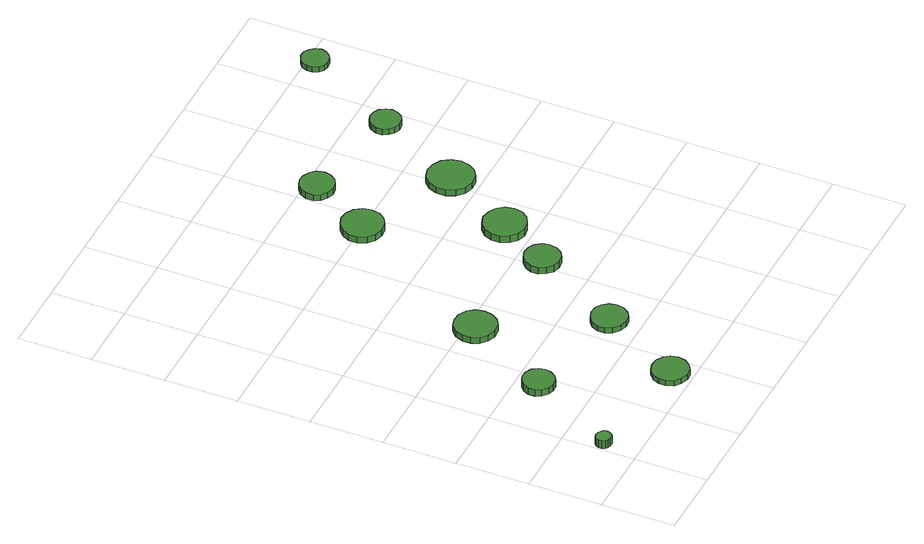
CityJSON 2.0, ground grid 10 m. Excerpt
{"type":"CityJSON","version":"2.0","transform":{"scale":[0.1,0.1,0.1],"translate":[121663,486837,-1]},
"CityObjects":{
"tree1":{"type":"SolitaryVegetationObject","attributes":{"function":"something"},"geometry":[{"type":"MultiSurface","lod":"1","boundaries":[[[0,1,2,3,4,5,6,7,8,9,10,11,12,13,14]],[[15,16,17,18,19,20,21,22,23,24,25,26,27,28,29]],[[0,29,28,1]],[[1,28,27,2]],[[2,27,26,3]],[[3,26,25,4]],[[4,25,24,5]],[[5,24,23,6]],[[6,23,22,7]],[[7,22,21,8]],[[8,21,20,9]],[[9,20,19,10]],[[10,19,18,11]],[[11,18,17,12]],[[12,17,16,13]],[[13,16,15,14]],[[14,15,29,0]]]}]},
"tree2":{"type":"SolitaryVegetationObject","attributes":{"function":"something"},"geometry":[{"type":"MultiSurface","lod":"1","boundaries":[[[30,31,32,33,34,35,36,37,38,39,40,41,42,43,44]],[[45,46,47,48,49,50,51,52,53,54,55,56,57,58,59]],[[30,59,58,31]],[[31,58,57,32]],[[32,57,56,33]],[[33,56,55,34]],[[34,55,54,35]],[[35,54,53,36]],[[36,53,52,37]],[[37,52,51,38]],[[38,51,50,39]],[[39,50,49,40]],[[40,49,48,41]],[[41,48,47,42]],[[42,47,46,43]],[[43,46,45,44]],[[44,45,59,30]]]}]},
"tree3":{"type":"SolitaryVegetationObject","attributes":{"function":"something"},"geometry":[{"type":"MultiSurface","lod":"1","boundaries":[[[60,61,62,63,64,65,66,67,68,69,70,71,72,73,74]],[[75,76,77,78,79,80,81,82,83,84,85,86,87,88,89]],[[60,89,88,61]],[[61,88,87,62]],[[62,87,86,63]],[[63,86,85,64]],[[64,85,84,65]],[[65,84,83,66]],[[66,83,82,67]],[[67,82,81,68]],[[68,81,80,69]],[[69,80,79,70]],[[70,79,78,71]],[[71,78,77,72]],[[72,77,76,73]],[[73,76,75,74]],[[74,75,89,60]]]}]},
"tree4":{"type":"SolitaryVegetationObject","attributes":{"function":"something"},"geometry":[{"type":"MultiSurface","lod":"1","boundaries":[[[90,91,92,93,94,95,96,97,98,99,100,101,102,103,104]],[[105,106,107,108,109,110,111,112,113,114,115,116,117,118,119]],[[90,119,118,91]],[[91,118,117,92]],[[92,117,116,93]],[[93,116,115,94]],[[94,115,114,95]],[[95,114,113,96]],[[96,113,112,97]],[[97,112,111,98]],[[98,111,110,99]],[[99,110,109,100]],[[100,109,108,101]],[[101,108,107,102]],[[102,107,106,103]],[[103,106,105,104]],[[104,105,119,90]]]}]},
"tree5":{"type":"SolitaryVegetationObject","attributes":{"function":"something"},"geometry":[{"type":"MultiSurface","lod":"1","boundaries":[[[120,121,122,123,124,125,126,127,128,129,130,131,132,133,134]],[[135,136,137,138,139,140,141,142,143,144,145,146,147,148,149]],[[120,149,148,121]],[[121,148,147,122]],[[122,147,146,123]],[[123,146,145,124]],[[124,145,144,125]],[[125,144,143,126]],[[126,143,142,127]],[[127,142,141,128]],[[128,141,140,129]],[[129,140,139,130]],[[130,139,138,131]],[[131,138,137,132]],[[132,137,136,133]],[[133,136,135,134]],[[134,135,149,120]]]}]},
"tree6":{"type":"SolitaryVegetationObject","attributes":{"function":"something"},"geometry":[{"type":"MultiSurface","lod":"1","boundaries":[[[150,151,152,153,154,155,156,157,158,159,160,161,162,163,164]],[[165,166,167,168,169,170,171,172,173,174,175,176,177,178,179]],[[150,179,178,151]],[[151,178,177,152]],[[152,177,176,153]],[[153,176,175,154]],[[154,175,174,155]],[[155,174,173,156]],[[156,173,172,157]],[[157,172,171,158]],[[158,171,170,159]],[[159,170,169,160]],[[160,169,168,161]],[[161,168,167,162]],[[162,167,166,163]],[[163,166,165,164]],[[164,165,179,150]]]}]},
"tree7":{"type":"SolitaryVegetationObject","attributes":{"function":"something"},"geometry":[{"type":"MultiSurface","lod":"1","boundaries":[[[180,181,182,183,184,185,186,187,188,189,190,191,192,193,194]],[[195,196,197,198,199,200,201,202,203,204,205,206,207,208,209]],[[180,209,208,181]],[[181,208,207,182]],[[182,207,206,183]],[[183,206,205,184]],[[184,205,204,185]],[[185,204,203,186]],[[186,203,202,187]],[[187,202,201,188]],[[188,201,200,189]],[[189,200,199,190]],[[190,199,198,191]],[[191,198,197,192]],[[192,197,196,193]],[[193,196,195,194]],[[194,195,209,180]]]}]},
"tree8":{"type":"SolitaryVegetationObject","attributes":{"function":"something"},"geometry":[{"type":"MultiSurface","lod":"1","boundaries":[[[210,211,212,213,214,215,216,217,218,219,220,221,222,223,224]],[[225,226,227,228,229,230,231,232,233,234,235,236,237,238,239]],[[210,239,238,211]],[[211,238,237,212]],[[212,237,236,213]],[[213,236,235,214]],[[214,235,234,215]],[[215,234,233,216]],[[216,233,232,217]],[[217,232,231,218]],[[218,231,230,219]],[[219,230,229,220]],[[220,229,228,221]],[[221,228,227,222]],[[222,227,226,223]],[[223,226,225,224]],[[224,225,239,210]]]}]},
"tree9":{"type":"SolitaryVegetationObject","attributes":{"function":"something"},"geometry":[{"type":"MultiSurface","lod":"1","boundaries":[[[240,241,242,243,244,245,246,247,248,249,250,251,252,253,254]],[[255,256,257,258,259,260,261,262,263,264,265,266,267,268,269]],[[240,269,268,241]],[[241,268,267,242]],[[242,267,266,243]],[[243,266,265,244]],[[244,265,264,245]],[[245,264,263,246]],[[246,263,262,247]],[[247,262,261,248]],[[248,261,260,249]],[[249,260,259,250]],[[250,259,258,251]],[[251,258,257,252]],[[252,257,256,253]],[[253,256,255,254]],[[254,255,269,240]]]}]},
"tree10":{"type":"SolitaryVegetationObject","attributes":{"function":"something"},"geometry":[{"type":"MultiSurface","lod":"1","boundaries":[[[270,271,272,273,274,275,276,277,278,279,280,281,282,283,284]],[[285,286,287,288,289,290,291,292,293,294,295,296,297,298,299]],[[270,299,298,271]],[[271,298,297,272]],[[272,297,296,273]],[[273,296,295,274]],[[274,295,294,275]],[[275,294,293,276]],[[276,293,292,277]],[[277,292,291,278]],[[278,291,290,279]],[[279,290,289,280]],[[280,289,288,281]],[[281,288,287,282]],[[282,287,286,283]],[[283,286,285,284]],[[284,285,299,270]]]}]},
"tree11":{"type":"SolitaryVegetationObject","attributes":{"function":"something"},"geometry":[{"type":"MultiSurface","lod":"1","boundaries":[[[300,301,302,303,304,305,306,307,308,309,310,311,312,313,314]],[[315,316,317,318,319,320,321,322,323,324,325,326,327,328,329]],[[300,329,328,301]],[[301,328,327,302]],[[302,327,326,303]],[[303,326,325,304]],[[304,325,324,305]],[[305,324,323,306]],[[306,323,322,307]],[[307,322,321,308]],[[308,321,320,309]],[[309,320,319,310]],[[310,319,318,311]],[[311,318,317,312]],[[312,317,316,313]],[[313,316,315,314]],[[314,315,329,300]]]}]},
"tree12":{"type":"SolitaryVegetationObject","attributes":{"function":"something"},"geometry":[{"type":"MultiSurface","lod":"1","boundaries":[[[330,331,332,333,334,335,336,337,338,339,340,341,342,343,344]],[[345,346,347,348,349,350,351,352,353,354,355,356,357,358,359]],[[330,359,358,331]],[[331,358,357,332]],[[332,357,356,333]],[[333,356,355,334]],[[334,355,354,335]],[[335,354,353,336]],[[336,353,352,337]],[[337,352,351,338]],[[338,351,350,339]],[[339,350,349,340]],[[340,349,348,341]],[[341,348,347,342]],[[342,347,346,343]],[[343,346,345,344]],[[344,345,359,330]]]}]}
},
"vertices":[
[23,48,19],[22,52,19],[19,55,19],[16,57,19],[11,58,19],[7,57,19],[4,54,19],[2,50,19],[2,46,19],[4,42,19],[7,39,19],[11,38,19],[16,38,19],[19,40,19],[22,44,19],[22,44,7],[19,40,7],[16,38,7],[11,38,7],[7,39,7],[4,42,7],[2,46,7],[2,50,7],[4,54,7],[7,57,7],[11,58,7],[16,57,7],[19,55,7],[22,52,7],[23,48,7],
[105,170,17],[103,178,17],[98,186,17],[90,190,17],[81,191,17],[73,188,17],[66,182,17],[62,174,17],[62,165,17],[66,157,17],[73,151,17],[81,148,17],[90,149,17],[98,154,17],[103,161,17],[103,161,7],[98,154,7],[90,149,7],[81,148,7],[73,151,7],[66,157,7],[62,165,7],[62,174,7],[66,182,7],[73,188,7],[81,191,7],[90,190,7],[98,186,7],[103,178,7],[105,170,7],
[197,29,16],[195,39,16],[189,47,16],[180,52,16],[170,53,16],[160,50,16],[152,43,16],[148,34,16],[148,24,16],[152,14,16],[160,8,16],[170,4,16],[180,5,16],[189,11,16],[195,19,16],[195,19,8],[189,11,8],[180,5,8],[170,4,8],[160,8,8],[152,14,8],[148,24,8],[148,34,8],[152,43,8],[160,50,8],[170,53,8],[180,52,8],[189,47,8],[195,39,8],[197,29,8],
[180,287,16],[178,299,16],[171,308,16],[161,314,16],[149,315,16],[138,312,16],[129,304,16],[125,293,16],[125,281,16],[129,271,16],[138,263,16],[149,259,16],[161,260,16],[171,266,16],[178,276,16],[178,276,7],[171,266,7],[161,260,7],[149,259,7],[138,263,7],[129,271,7],[125,281,7],[125,293,7],[129,304,7],[138,312,7],[149,315,7],[161,314,7],[171,308,7],[178,299,7],[180,287,7],
[261,142,15],[259,152,15],[253,160,15],[245,165,15],[235,166,15],[225,163,15],[217,156,15],[213,147,15],[213,137,15],[217,128,15],[225,121,15],[235,118,15],[245,119,15],[253,124,15],[259,132,15],[259,132,7],[253,124,7],[245,119,7],[235,118,7],[225,121,7],[217,128,7],[213,137,7],[213,147,7],[217,156,7],[225,163,7],[235,166,7],[245,165,7],[253,160,7],[259,152,7],[261,142,7],
[334,267,16],[332,277,16],[326,285,16],[318,290,16],[308,291,16],[298,288,16],[291,281,16],[286,272,16],[286,262,16],[291,253,16],[298,246,16],[308,243,16],[318,244,16],[326,249,16],[332,257,16],[332,257,6],[326,249,6],[318,244,6],[308,243,6],[298,246,6],[291,253,6],[286,262,6],[286,272,6],[291,281,6],[298,288,6],[308,291,6],[318,290,6],[326,285,6],[332,277,6],[334,267,6],
[305,499,16],[303,510,16],[296,520,16],[286,526,16],[274,527,16],[263,523,16],[254,515,16],[249,505,16],[249,493,16],[254,482,16],[263,474,16],[274,471,16],[286,472,16],[296,478,16],[303,487,16],[303,487,6],[296,478,6],[286,472,6],[274,471,6],[263,474,6],[254,482,6],[249,493,6],[249,505,6],[254,515,6],[263,523,6],[274,527,6],[286,526,6],[296,520,6],[303,510,6],[305,499,6],
[380,337,17],[378,349,17],[371,358,17],[360,364,17],[348,366,17],[337,362,17],[328,354,17],[323,343,17],[323,331,17],[328,320,17],[337,312,17],[348,308,17],[360,310,17],[371,316,17],[378,325,17],[378,325,6],[371,316,6],[360,310,6],[348,308,6],[337,312,6],[328,320,6],[323,331,6],[323,343,6],[328,354,6],[337,362,6],[348,366,6],[360,364,6],[371,358,6],[378,349,6],[380,337,6],
[349,583,16],[347,593,16],[341,600,16],[332,605,16],[323,606,16],[314,603,16],[306,597,16],[302,588,16],[302,578,16],[306,569,16],[314,563,16],[323,560,16],[332,561,16],[341,566,16],[347,574,16],[347,574,7],[341,566,7],[332,561,7],[323,560,7],[314,563,7],[306,569,7],[302,578,7],[302,588,7],[306,597,7],[314,603,7],[323,606,7],[332,605,7],[341,600,7],[347,593,7],[349,583,7],
[441,438,15],[438,450,15],[431,461,15],[420,467,15],[407,469,15],[394,465,15],[385,456,15],[380,444,15],[380,431,15],[385,420,15],[394,411,15],[407,407,15],[420,408,15],[431,415,15],[438,425,15],[438,425,6],[431,415,6],[420,408,6],[407,407,6],[394,411,6],[385,420,6],[380,431,6],[380,444,6],[385,456,6],[394,465,6],[407,469,6],[420,467,6],[431,461,6],[438,450,6],[441,438,6],
[497,558,16],[495,566,16],[490,573,16],[483,577,16],[474,578,16],[466,575,16],[460,570,16],[456,562,16],[456,553,16],[460,546,16],[466,540,16],[474,537,16],[483,538,16],[490,542,16],[495,549,16],[495,549,7],[490,542,7],[483,538,7],[474,537,7],[466,540,7],[460,546,7],[456,553,7],[456,562,7],[460,570,7],[466,575,7],[474,578,7],[483,577,7],[490,573,7],[495,566,7],[497,558,7],
[571,688,15],[569,696,15],[564,702,15],[558,706,15],[550,707,15],[543,704,15],[537,699,15],[534,692,15],[534,684,15],[537,677,15],[543,672,15],[550,670,15],[558,671,15],[564,675,15],[569,681,15],[569,681,7],[564,675,7],[558,671,7],[550,670,7],[543,672,7],[537,677,7],[534,684,7],[534,692,7],[537,699,7],[543,704,7],[550,707,7],[558,706,7],[564,702,7],[569,696,7],[571,688,7]
]}
